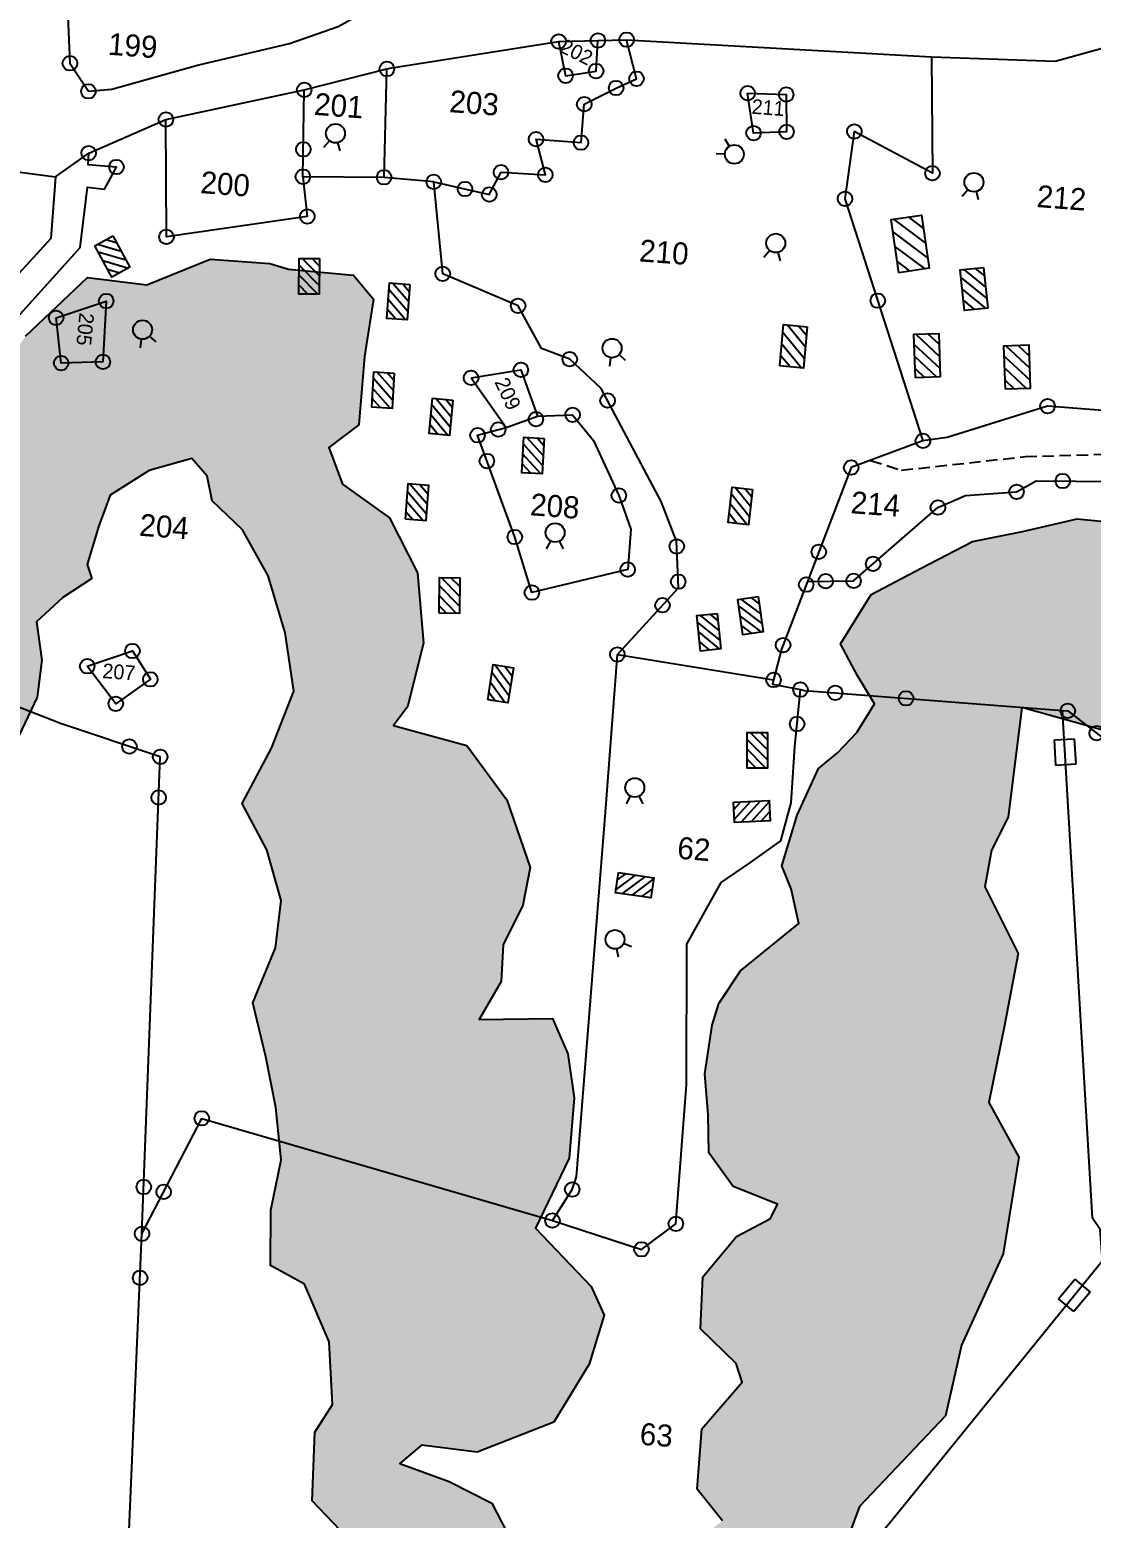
# Model space of a CAD drawing. Header units: metres. Extents: x 316291 to 322492, y 1878982 to 1885522.
# Drawn here: x 318691 to 319157, y 1882038 to 1882691 of the extents above; entities that cross this region are included whole.
import ezdxf

# ---------------------------------------------------------------- set-up
doc = ezdxf.new("R2010")
doc.units = ezdxf.units.M
doc.linetypes.add('DASHED', pattern=[0.75, 0.5, -0.25])
for name, color, linetype in [('LINE_FOOTPATH', 1, 'DASHED'), ('OTHERS', 1, 'Continuous'), ('POLY_HATCH', 12, 'Continuous'), ('POLY_PARCEL', 6, 'Continuous'), ('POLY_ROAD', 30, 'Continuous'), ('SYM_STONE', 1, 'Continuous'), ('SYM_WELL', 1, 'Continuous'), ('TEXT_PARCEL', 7, 'Continuous')]:
    doc.layers.add(name, color=color, linetype=linetype)
doc.styles.add('TEXT_MAP', font='')
doc.styles.get('TEXT_MAP').set_extended_font_data('Kruti Dev 050')

# ---------------------------------------------------------------- blocks, each defined once
blk = doc.blocks.new('MOTWELL')
for points in [[(-1.54, 2.96), (-0.8, 1.55)], [(1.54, 2.96), (0.8, 1.55)]]:
    blk.add_lwpolyline(points)
blk.add_circle((0, 0), 1.74)
blk = doc.blocks.new('STONE')
blk.add_circle((0, 0), 0.851)
blk = doc.blocks.new('STONESQUARE')
at = {"layer": 'SYM_STONE'}
for p, q in [((-1.04, 0.81), (1.04, 0.81)), ((-1.04, -0.81), (-1.04, 0.81)), ((1.04, 0.81), (1.04, -0.81)), ((1.04, -0.81), (-1.04, -0.81))]:
    blk.add_line(p, q, dxfattribs=at)

msp = doc.modelspace()

# ---------------------------------------------------------------- hatches: boundary and pattern name
at = {"layer": 'OTHERS'}
h = msp.add_hatch(dxfattribs=at)
h.set_pattern_fill('ANSI31', color=256, scale=37.217429, angle=98.35889, style=0)
h.set_pattern_definition([(143.35889, (316945.0074, 1875903.486), (-2.7764236, -3.7328592), [])])
h.paths.add_polyline_path([(319082.64, 1882609.79), (319069.25, 1882607.82), (319072.68, 1882584.44), (319086.07, 1882586.41)])
h = msp.add_hatch(dxfattribs=at)
h.set_pattern_fill('ANSI31', color=256, scale=24.633142, angle=-61.33139, style=0)
h.set_pattern_definition([(343.66861, (318513.4353, 1887236.3953), (0.8658318, 2.9549036), [])])
h.paths.add_polyline_path([(318727.21, 1882582.56), (318735.07, 1882586.86), (318727.57, 1882600.58), (318719.71, 1882596.28)])
h = msp.add_hatch(dxfattribs=at)
h.set_pattern_fill('ANSI31', color=256, scale=24.633142, angle=-90.47062, style=0)
h.set_pattern_definition([(314.52938, (320888.7038, 1886744.0272), (2.195093, 2.1593257), [])])
h.paths.add_polyline_path([(318809.32, 1882575.09), (318818.27, 1882575.02), (318818.4, 1882590.66), (318809.45, 1882590.73)])
h = msp.add_hatch(dxfattribs=at)
h.set_pattern_fill('ANSI31', color=256, scale=28.264586, angle=-84.15262, style=0)
h.set_pattern_definition([(320.847385, (320946.5136, 1887584.8938), (2.2307407, 2.7397815), [])])
h.paths.add_polyline_path([(319101.48, 1882567.86), (319111.71, 1882568.91), (319109.88, 1882586.76), (319099.65, 1882585.71)])
h = msp.add_hatch(dxfattribs=at)
h.set_pattern_fill('ANSI31', color=256, scale=24.633142, angle=-94.28928, style=0)
h.set_pattern_definition([(310.71072, (321200.3357, 1886585.6178), (2.334028, 2.0083409), [])])
h.paths.add_polyline_path([(318847.92, 1882564.42), (318856.85, 1882563.75), (318858.02, 1882579.35), (318849.09, 1882580.02)])
h = msp.add_hatch(dxfattribs=at)
h.set_pattern_fill('ANSI31', color=256, scale=28.701737, angle=-95.29557, style=0)
h.set_pattern_definition([(309.70443, (321843.1908, 1887180.038), (2.7602108, 2.2919316), [])])
h.paths.add_polyline_path([(319020.37, 1882543.53), (319030.76, 1882542.57), (319032.44, 1882560.71), (319022.05, 1882561.68)])
h = msp.add_hatch(dxfattribs=at)
h.set_pattern_fill('ANSI31', color=256, scale=30.089158, angle=91.97225, style=0)
h.set_pattern_definition([(136.972255, (316769.65, 1877361.911), (-2.5664262, -2.7494847), [])])
h.paths.add_polyline_path([(319090.24, 1882557.86), (319079.31, 1882557.48), (319079.97, 1882538.39), (319090.9, 1882538.77)])
h = msp.add_hatch(dxfattribs=at)
h.set_pattern_fill('ANSI31', color=256, scale=30.089158, angle=91.97225, style=0)
h.set_pattern_definition([(136.972255, (316809.1545, 1877356.8135), (-2.5664262, -2.7494847), [])])
h.paths.add_polyline_path([(319129.75, 1882552.76), (319118.81, 1882552.39), (319119.47, 1882533.29), (319130.4, 1882533.67)])
h = msp.add_hatch(dxfattribs=at)
h.set_pattern_fill('ANSI31', color=256, scale=24.633142, angle=-93.51413, style=0)
h.set_pattern_definition([(311.48587, (321139.076, 1886578.0364), (2.3066447, 2.039733), [])])
h.paths.add_polyline_path([(318841.28, 1882525.39), (318850.22, 1882524.84), (318851.17, 1882540.45), (318842.23, 1882541)])
h = msp.add_hatch(dxfattribs=at)
h.set_pattern_fill('ANSI31', color=256, scale=24.633142, angle=-95.68817, style=0)
h.set_pattern_definition([(309.31183, (321316.3435, 1886476.4785), (2.3823617, 1.9507621), [])])
h.paths.add_polyline_path([(318866.46, 1882513.91), (318875.37, 1882513.02), (318876.92, 1882528.59), (318868.01, 1882529.47)])
h = msp.add_hatch(dxfattribs=at)
h.set_pattern_fill('ANSI31', color=256, scale=24.633142, angle=-93.04239, style=0)
h.set_pattern_definition([(311.95761, (321171.537, 1886568.068), (2.2897728, 2.0586551), [])])
h.paths.add_polyline_path([(318907.18, 1882496.64), (318916.12, 1882496.16), (318916.96, 1882511.78), (318908.01, 1882512.25)])
h = msp.add_hatch(dxfattribs=at)
h.set_pattern_fill('ANSI31', color=256, scale=24.633142, angle=85.71072, style=0)
h.set_pattern_definition([(130.71072, (316513.739, 1878470.051), (-2.334028, -2.0083409), [])])
h.paths.add_polyline_path([(318866.16, 1882491.25), (318857.22, 1882491.92), (318856.05, 1882476.32), (318864.99, 1882475.65)])
h = msp.add_hatch(dxfattribs=at)
h.set_pattern_fill('ANSI31', color=256, scale=24.633142, angle=-96.41294, style=0)
h.set_pattern_definition([(308.587056, (321497.5315, 1886406.1015), (2.406847, 1.9204707), [])])
h.paths.add_polyline_path([(318997.72, 1882474.84), (319006.62, 1882473.84), (319008.37, 1882489.38), (318999.47, 1882490.38)])
h = msp.add_hatch(dxfattribs=at)
h.set_pattern_fill('ANSI31', color=256, scale=24.633142, angle=89.64137, style=0)
h.set_pattern_definition([(134.641366, (316808.7357, 1878277.6184), (-2.1908684, -2.1636118), [])])
h.paths.add_polyline_path([(318879.97, 1882450.61), (318871.01, 1882450.67), (318870.92, 1882435.03), (318879.87, 1882434.97)])
h = msp.add_hatch(dxfattribs=at)
h.set_pattern_fill('ANSI31', color=256, scale=24.633142, angle=-81.74578, style=0)
h.set_pattern_definition([(323.25422, (320427.1875, 1886861.692), (1.842145, 2.4673107), [])])
h.paths.add_polyline_path([(319004.25, 1882425.58), (319013.11, 1882426.86), (319010.86, 1882442.34), (319002, 1882441.06)])
h = msp.add_hatch(dxfattribs=at)
h.set_pattern_fill('ANSI31', color=256, scale=24.633142, angle=-84.03307, style=0)
h.set_pattern_definition([(320.966935, (320584.526, 1886794.242), (1.939148, 2.3918247), [])])
h.paths.add_polyline_path([(318985.67, 1882418.45), (318994.58, 1882419.38), (318992.95, 1882434.94), (318984.05, 1882434.01)])
h = msp.add_hatch(dxfattribs=at)
h.set_pattern_fill('ANSI31', color=256, scale=24.633142, angle=81.1313, style=0)
h.set_pattern_definition([(126.1313, (316237.5443, 1878590.5924), (-2.4869248, -1.8155785), [])])
h.paths.add_polyline_path([(318903.51, 1882411.13), (318894.66, 1882412.51), (318892.25, 1882397.06), (318901.1, 1882395.68)])
h = msp.add_hatch(dxfattribs=at)
h.set_pattern_fill('ANSI31', color=256, scale=24.633142, angle=-90.07885, style=0)
h.set_pattern_definition([(314.921146, (321056.9057, 1886550.103), (2.1802772, 2.1742842), [])])
h.paths.add_polyline_path([(319006.07, 1882367.05), (319015.03, 1882367.04), (319015.05, 1882382.67), (319006.09, 1882382.69)])
h = msp.add_hatch(dxfattribs=at)
h.set_pattern_fill('ANSI31', color=256, scale=24.633142, angle=2.82722, style=0)
h.set_pattern_definition([(47.82722, (314734.4777, 1884180.06), (-2.2820255, 2.0672397), [])])
h.paths.add_polyline_path([(319016.13, 1882343.94), (319015.69, 1882352.89), (319000.07, 1882352.11), (319000.51, 1882343.17)])
h = msp.add_hatch(dxfattribs=at)
h.set_pattern_fill('ANSI31', color=256, scale=24.633142, angle=-8.16824, style=0)
h.set_pattern_definition([(36.83176, (315110.9436, 1884929.1506), (-1.8458456, 2.4645434), [])])
h.paths.add_polyline_path([(318963.79, 1882310.09), (318965.06, 1882318.96), (318949.58, 1882321.18), (318948.31, 1882312.32)])
at = {"layer": 'POLY_HATCH', "ltscale": 10}
h = msp.add_hatch(dxfattribs=at)
h.set_pattern_fill('ZIGZAG', color=256, scale=5.378167, angle=-4.28928, style=0)
h.set_pattern_definition([(355.7107, (317327.343, 1881245.552), (18.30498, 15.75073), [17.07568, -17.07568]), (85.7107, (317344.371, 1881244.275), (-15.75073, 18.30498), [17.07568, -17.07568])])
h.paths.add_polyline_path([(319666.23, 1882839.15), (319613.33, 1882834.22), (319591.41, 1882822.56), (319573.95, 1882794.5), (319580.55, 1882765.77), (319603.21, 1882742.28), (319621.48, 1882738.7), (319644.97, 1882746.2), (319665.43, 1882758.79), (319673.93, 1882775.95), (319657.98, 1882794.65), (319652.58, 1882810.71), (319668.29, 1882821.5)])
h.paths.add_polyline_path([(319439.14, 1882928.62), (319405.23, 1882973.12), (319408.65, 1883014.82), (319422.19, 1883035.66), (319486.08, 1883026.14), (319534.05, 1883017.23), (319589.04, 1883011.33), (319604.57, 1883007.22), (319602.34, 1882991.43), (319606.79, 1882973.96), (319611.54, 1882956.46), (319618.3, 1882942.07), (319614.64, 1882922.85), (319618.19, 1882905.15), (319622.58, 1882886.8), (319634.9, 1882871.69), (319645, 1882858.53), (319641.9, 1882850.78), (319615.15, 1882846.88), (319579.06, 1882840.73), (319565.14, 1882854.18), (319546.34, 1882873.61), (319533.57, 1882886.68), (319536.18, 1882911.6), (319550.12, 1882933.89), (319577.16, 1882945.45), (319575.2, 1882956.83), (319554.25, 1882955.44), (319510.75, 1882945.12), (319463.05, 1882933.92)])
h.paths.add_polyline_path([(318903, 1881851.64), (318906.7, 1881856.87), (318915.67, 1881858.77), (318916.95, 1881869.71), (318911.66, 1881883.7), (318913.06, 1881901.24), (318924.04, 1881923.76), (318925.86, 1881934.47), (318943.03, 1881939.06), (318953.79, 1881941.56), (318947.42, 1881953.43), (318939.52, 1881969.47), (318937.18, 1881988.57), (318938.02, 1881998.62), (318943.15, 1882009.26), (318957, 1882018.7), (318985.48, 1882029.24), (318995.33, 1882036.77), (318984.14, 1882050.66), (318986.22, 1882077.16), (319003.84, 1882097.52), (319001.25, 1882105.8), (318985.55, 1882120.95), (318986.62, 1882143.84), (319001.47, 1882161.48), (319016.31, 1882169.37), (319019.46, 1882175.75), (318999.9, 1882183.46), (318989.32, 1882198.22), (318989.02, 1882214.97), (318987.51, 1882232.91), (318990.67, 1882254.18), (318993.68, 1882263.69), (319003.13, 1882278.06), (319015.76, 1882288.32), (319028.79, 1882298.92), (319025.42, 1882314.06), (319021.3, 1882324.11), (319028.03, 1882346.4), (319037.38, 1882366.83), (319045.71, 1882373.74), (319054.2, 1882382.66), (319062.05, 1882395.31), (319054.43, 1882407.82), (319047.1, 1882421.61), (319060.58, 1882443.2), (319082.51, 1882454.79), (319105, 1882466.52), (319126.95, 1882470.94), (319151, 1882476.49), (319170.25, 1882474.49), (319189.42, 1882468.83), (319206.26, 1882456.72), (319223.34, 1882445.33), (319239.2, 1882432.38), (319240.78, 1882420.31), (319239.34, 1882409.76), (319249.29, 1882406.26), (319258.05, 1882399.17), (319259.49, 1882385.28), (319259.79, 1882370.92), (319259.81, 1882365.04), (319265.12, 1882370.89), (319297.57, 1882375.62), (319305.37, 1882377.79), (319318.11, 1882369.85), (319338.35, 1882366.31), (319351.93, 1882362.17), (319364.23, 1882355.73), (319370.53, 1882347.73), (319374.94, 1882339.12), (319381.33, 1882329.82), (319387.97, 1882319.03), (319394.73, 1882307.5), (319401.77, 1882294.66), (319407.42, 1882280.45), (319414.03, 1882271.68), (319412.21, 1882260.98), (319411.02, 1882248.75), (319404.67, 1882238.93), (319400.38, 1882229.52), (319416.94, 1882223.49), (319435.87, 1882222.08), (319454.89, 1882221.75), (319465.58, 1882218.38), (319474.07, 1882210.2), (319480.54, 1882199.61), (319479.71, 1882194.71), (319488.73, 1882200.83), (319502.07, 1882200.94), (319516.09, 1882200.25), (319531.99, 1882200.16), (319546.89, 1882198.86), (319560.57, 1882191.22), (319574.41, 1882183.2), (319581.25, 1882175.15), (319586.26, 1882159.7), (319609.37, 1882140.06), (319609.27, 1882123.33), (319611.72, 1882102.08), (319630.47, 1882052.61), (319641.65, 1882023.14), (319625.41, 1881990.08), (319602.13, 1881958.68), (319581.7, 1881915), (319552.87, 1881930.35), (319488.86, 1881953.99), (319436.75, 1881975.6), (319396.4, 1882033.25), (319340.86, 1882084.51), (319333.36, 1882122.74), (319311.54, 1882156.02), (319288.6, 1882169.42), (319280.33, 1882207.34), (319248.96, 1882254.14), (319214.28, 1882301.95), (319183.28, 1882353.62), (319165.3, 1882382.85), (319126.72, 1882393.73), (319120.65, 1882345.51), (319113.34, 1882330.99), (319110.45, 1882315.01), (319125.02, 1882285.66), (319119.07, 1882254.09), (319112.21, 1882220.32), (319125.3, 1882196.36), (319118.54, 1882153.92), (319100.26, 1882113.85), (319093.21, 1882082.74), (319055.36, 1882043.01), (319043.3, 1882010.38), (319005.73, 1881974.4), (318998.12, 1881950.24), (319001.66, 1881930.25), (318974.45, 1881901.78), (318951.69, 1881872.22), (318952.37, 1881853.71), (318943.44, 1881842.7), (318929.43, 1881849.4), (318913.79, 1881847.3), (318906.89, 1881845.44)])
h.paths.add_polyline_path([(318432.45, 1882009.59), (318394.4, 1882043.13), (318379.84, 1882080.69), (318369.1, 1882119.13), (318370.99, 1882140.41), (318386.51, 1882165.88), (318422.24, 1882174.78), (318448.32, 1882171.08), (318431.53, 1882205.92), (318379.4, 1882202.31), (318379.11, 1882248.65), (318387.86, 1882268.83), (318427.52, 1882283.81), (318450.46, 1882300.03), (318469.68, 1882297.43), (318482.53, 1882310.36), (318480.93, 1882323.8), (318487.25, 1882342.43), (318515.97, 1882350.7), (318541.45, 1882362.1), (318558.82, 1882360.1), (318572.52, 1882382.35), (318593.62, 1882389.45), (318608.79, 1882394.69), (318621.45, 1882389.68), (318626.21, 1882418.27), (318628.41, 1882436.06), (318616.31, 1882471.7), (318632.02, 1882491.95), (318648.76, 1882510.37), (318666.96, 1882525.22), (318689.3, 1882556.55), (318716.44, 1882582.3), (318742.57, 1882579.18), (318770.36, 1882590.41), (318796.57, 1882588.45), (318804.8, 1882586.09), (318833.28, 1882583.38), (318842.05, 1882572.88), (318838.13, 1882547.7), (318835.6, 1882517.78), (318822.39, 1882507.77), (318828.43, 1882491.69), (318849.04, 1882476.83), (318861.43, 1882452.74), (318864.04, 1882421.86), (318857.03, 1882394.02), (318850.9, 1882385.79), (318882.98, 1882377.02), (318900.6, 1882353.11), (318910.83, 1882323.4), (318907.56, 1882306.85), (318899.02, 1882289.55), (318898.1, 1882273.41), (318888.45, 1882256.76), (318920.64, 1882257.24), (318927.3, 1882241.69), (318930.2, 1882222.37), (318927.92, 1882195.9), (318913.16, 1882165.17), (318937.6, 1882139.6), (318943.32, 1882127.01), (318936.79, 1882105.5), (318921.26, 1882080.03), (318887.54, 1882066.93), (318863.14, 1882069.92), (318853.56, 1882061.95), (318875.27, 1882053.96), (318893.96, 1882044.45), (318902.84, 1882027.57), (318906.18, 1882006.48), (318895.84, 1882003.78), (318882.53, 1882000.15), (318877.92, 1881988.91), (318853.23, 1881980.34), (318847.51, 1881969.77), (318852.12, 1881957.85), (318879.85, 1881952.87), (318894.71, 1881938.44), (318890.6, 1881918.49), (318874.93, 1881898.82), (318855.34, 1881888.71), (318852.96, 1881880.2), (318879.37, 1881873.01), (318899.23, 1881855.89), (318901.24, 1881839.48), (318896.92, 1881829.7), (318889.91, 1881811.54), (318876.84, 1881796.44), (318872.43, 1881793.07), (318865.66, 1881797.83), (318878.55, 1881825.34), (318882.77, 1881835.93), (318873.76, 1881850.29), (318841.39, 1881868.99), (318846.27, 1881900.8), (318844.72, 1881930.69), (318836.61, 1881954.6), (318842.98, 1881984.08), (318849.66, 1882002.81), (318836.65, 1882023.01), (318815.11, 1882045.52), (318816.35, 1882075.57), (318824.02, 1882087.76), (318822.66, 1882115.22), (318811.7, 1882140.64), (318796.86, 1882148.78), (318796.92, 1882173), (318801.45, 1882195.22), (318799.19, 1882218.13), (318794.84, 1882240.28), (318789.12, 1882264.01), (318798.99, 1882288.23), (318801.56, 1882308.93), (318795.18, 1882331.23), (318784.39, 1882351.46), (318797.23, 1882375.83), (318807.15, 1882400.78), (318803.25, 1882426.41), (318795.77, 1882451.38), (318784.62, 1882471.63), (318771.22, 1882484.29), (318768.99, 1882495.18), (318762.25, 1882502.9), (318743.63, 1882497.64), (318726.45, 1882486.91), (318721.46, 1882473.41), (318716.39, 1882456.41), (318718.43, 1882450.34), (318705.67, 1882441.87), (318694.05, 1882431.27), (318696.4, 1882414.45), (318694.35, 1882398.15), (318686.32, 1882381.19), (318676.44, 1882364.18), (318664.89, 1882344.7), (318652.25, 1882325.49), (318646.09, 1882308.05), (318637.84, 1882271.47), (318623.51, 1882254.42), (318606.05, 1882235.02), (318603.4, 1882203.42), (318592.53, 1882187.96), (318564.85, 1882178.02), (318559.88, 1882157.31), (318572.67, 1882134.16), (318578.37, 1882112.65), (318564.09, 1882091.35), (318554.21, 1882066.94), (318551.83, 1882036.42), (318551.91, 1882006.65), (318552.92, 1881986.78), (318546.31, 1881981.36), (318520.56, 1881996.98), (318491.96, 1882009.29), (318462.66, 1882019.63)])

# ---------------------------------------------------------------- linework, layer by layer
at = {"layer": 'LINE_FOOTPATH', "ltscale": 10}
msp.add_lwpolyline([(319060.3, 1882502.12), (319073.82, 1882497.78), (319128.25, 1882503.77), (319162.7, 1882504.78), (319218.84, 1882510.91)], dxfattribs=at)
at = {"layer": 'OTHERS'}
for points in [[(319072.68, 1882584.44), (319069.25, 1882607.82), (319082.64, 1882609.79), (319086.07, 1882586.41)], [(318727.57, 1882600.58), (318735.07, 1882586.86), (318727.21, 1882582.56), (318719.71, 1882596.28)], [(318818.4, 1882590.66), (318818.27, 1882575.02), (318809.32, 1882575.09), (318809.45, 1882590.73)], [(319109.88, 1882586.76), (319111.71, 1882568.91), (319101.48, 1882567.86), (319099.65, 1882585.71)], [(318858.02, 1882579.35), (318856.85, 1882563.75), (318847.92, 1882564.42), (318849.09, 1882580.02)], [(319032.44, 1882560.71), (319030.76, 1882542.57), (319020.37, 1882543.53), (319022.05, 1882561.68)], [(319079.97, 1882538.39), (319079.31, 1882557.48), (319090.24, 1882557.86), (319090.9, 1882538.77)], [(319119.47, 1882533.29), (319118.81, 1882552.39), (319129.75, 1882552.76), (319130.4, 1882533.67)], [(318851.17, 1882540.45), (318850.22, 1882524.84), (318841.28, 1882525.39), (318842.23, 1882541)], [(318876.92, 1882528.59), (318875.37, 1882513.02), (318866.46, 1882513.91), (318868.01, 1882529.47)], [(318916.96, 1882511.78), (318916.12, 1882496.16), (318907.18, 1882496.64), (318908.01, 1882512.25)], [(318856.05, 1882476.32), (318857.22, 1882491.92), (318866.16, 1882491.25), (318864.99, 1882475.65)], [(319008.37, 1882489.38), (319006.62, 1882473.84), (318997.72, 1882474.84), (318999.47, 1882490.38)], [(318870.92, 1882435.03), (318871.01, 1882450.67), (318879.97, 1882450.61), (318879.87, 1882434.97)], [(319010.86, 1882442.34), (319013.11, 1882426.86), (319004.25, 1882425.58), (319002, 1882441.06)], [(318992.95, 1882434.94), (318994.58, 1882419.38), (318985.67, 1882418.45), (318984.05, 1882434.01)], [(318892.25, 1882397.06), (318894.66, 1882412.51), (318903.51, 1882411.13), (318901.1, 1882395.68)], [(319015.05, 1882382.67), (319015.03, 1882367.04), (319006.07, 1882367.05), (319006.09, 1882382.69)], [(319000.07, 1882352.11), (319015.69, 1882352.89), (319016.13, 1882343.94), (319000.51, 1882343.17)], [(318949.58, 1882321.18), (318965.06, 1882318.96), (318963.79, 1882310.09), (318948.31, 1882312.32)]]:
    msp.add_lwpolyline(points, close=True, dxfattribs=at)
at = {"layer": 'POLY_HATCH', "ltscale": 10}
for points in [[(318689.3, 1882556.55), (318716.44, 1882582.3), (318742.57, 1882579.18), (318770.36, 1882590.41), (318796.57, 1882588.45), (318804.8, 1882586.09), (318833.28, 1882583.38), (318842.05, 1882572.88), (318838.13, 1882547.7), (318835.6, 1882517.78), (318822.39, 1882507.77), (318828.43, 1882491.69), (318849.04, 1882476.83), (318861.43, 1882452.74), (318864.04, 1882421.86), (318857.03, 1882394.02), (318850.9, 1882385.79), (318882.98, 1882377.02), (318900.6, 1882353.11), (318910.83, 1882323.4), (318907.56, 1882306.85), (318899.02, 1882289.55), (318898.1, 1882273.41), (318888.45, 1882256.76), (318920.64, 1882257.24), (318927.3, 1882241.69), (318930.2, 1882222.37), (318927.92, 1882195.9), (318913.16, 1882165.17), (318937.6, 1882139.6), (318943.32, 1882127.01), (318936.79, 1882105.5), (318921.26, 1882080.03), (318887.54, 1882066.93), (318863.14, 1882069.92), (318853.56, 1882061.95), (318875.27, 1882053.96), (318893.96, 1882044.45), (318902.84, 1882027.57)], [(318836.65, 1882023.01), (318815.11, 1882045.52), (318816.35, 1882075.57), (318824.02, 1882087.76), (318822.66, 1882115.22), (318811.7, 1882140.64), (318796.86, 1882148.78), (318796.92, 1882173), (318801.45, 1882195.22), (318799.19, 1882218.13), (318794.84, 1882240.28), (318789.12, 1882264.01), (318798.99, 1882288.23), (318801.56, 1882308.93), (318795.18, 1882331.23), (318784.39, 1882351.46), (318797.23, 1882375.83), (318807.15, 1882400.78), (318803.25, 1882426.41), (318795.77, 1882451.38), (318784.62, 1882471.63), (318771.22, 1882484.29), (318768.99, 1882495.18), (318762.25, 1882502.9), (318743.63, 1882497.64), (318726.45, 1882486.91), (318721.46, 1882473.41), (318716.39, 1882456.41), (318718.43, 1882450.34), (318705.67, 1882441.87), (318694.05, 1882431.27), (318696.4, 1882414.45), (318694.35, 1882398.15), (318686.32, 1882381.19)], [(318995.33, 1882036.77), (318984.14, 1882050.66), (318986.22, 1882077.16), (319003.84, 1882097.52), (319001.25, 1882105.8), (318985.55, 1882120.95), (318986.62, 1882143.84), (319001.47, 1882161.48), (319016.31, 1882169.37), (319019.46, 1882175.75), (318999.9, 1882183.46), (318989.32, 1882198.22), (318989.02, 1882214.97), (318987.51, 1882232.91), (318990.67, 1882254.18), (318993.68, 1882263.69), (319003.13, 1882278.06), (319015.76, 1882288.32), (319028.79, 1882298.92), (319025.42, 1882314.06), (319021.3, 1882324.11), (319028.03, 1882346.4), (319037.38, 1882366.83), (319045.71, 1882373.74), (319054.2, 1882382.66), (319062.05, 1882395.31), (319054.43, 1882407.82), (319047.1, 1882421.61), (319060.58, 1882443.2), (319082.51, 1882454.79), (319105, 1882466.52), (319126.95, 1882470.94), (319151, 1882476.49), (319170.25, 1882474.49)], [(319396.4, 1882033.25), (319340.86, 1882084.51), (319333.36, 1882122.74), (319311.54, 1882156.02), (319288.6, 1882169.42), (319280.33, 1882207.34), (319248.96, 1882254.14), (319214.28, 1882301.95), (319183.28, 1882353.62), (319165.3, 1882382.85), (319126.72, 1882393.73), (319120.65, 1882345.51), (319113.34, 1882330.99), (319110.45, 1882315.01), (319125.02, 1882285.66), (319119.07, 1882254.09), (319112.21, 1882220.32), (319125.3, 1882196.36), (319118.54, 1882153.92), (319100.26, 1882113.85), (319093.21, 1882082.74), (319055.36, 1882043.01), (319043.3, 1882010.38)]]:
    msp.add_lwpolyline(points, dxfattribs=at)
at = {"layer": 'POLY_PARCEL'}
for points in [[(318868.5, 1882624.33), (318892.89, 1882618.77), (318898.04, 1882628.57), (318917.5, 1882627.45), (318913.4, 1882643.04), (318933.16, 1882641.55), (318934.6, 1882658.42), (318948.55, 1882665.52), (318957.52, 1882669.6), (318953.18, 1882686.74)], [(318923.33, 1882685.96), (318926.36, 1882670.92), (318939.77, 1882672.97), (318940.55, 1882686.41)], [(318846.73, 1882626.31), (318847.93, 1882673.89)], [(319087.02, 1882679.17), (319087.44, 1882628.14), (319053.14, 1882646.45), (319049.05, 1882616.9), (319083.27, 1882510.64)], [(318811.08, 1882626.6), (318811.63, 1882664.7)], [(318811.08, 1882626.6), (318813, 1882609.14), (318751.16, 1882600.2), (318750.93, 1882651.7)], [(318846.73, 1882626.31), (318811.08, 1882626.6)], [(318868.5, 1882624.33), (318846.73, 1882626.31)], [(318949.11, 1882416.96), (318975.93, 1882446.18), (318975.09, 1882466.61), (318968.41, 1882484.09), (318942.06, 1882533.6), (318928.24, 1882546.52), (318915.85, 1882551.18), (318905.54, 1882569.95), (318872.44, 1882583.98), (318868.5, 1882624.33)], [(318884.88, 1882538.3), (318906.76, 1882541.83), (318914.01, 1882521.49)], [(318884.88, 1882538.3), (318900.24, 1882516.57)], [(319220.15, 1882519.39), (319217.99, 1882519.6), (319137.97, 1882525.94), (319093.93, 1882512.18), (319083.27, 1882510.64)], [(318914.01, 1882521.49), (318929.48, 1882522.13), (318938.65, 1882510.87), (318949.78, 1882486.65), (318955.08, 1882471.85), (318953.65, 1882454.19), (318911.58, 1882444.07), (318904.07, 1882468.48), (318887.72, 1882513.12), (318900.24, 1882516.57)], [(318900.24, 1882516.57), (318914.01, 1882521.49)], [(319032.57, 1882448.97), (319052.79, 1882449.24), (319089.86, 1882481.43), (319101.97, 1882486.63), (319124.36, 1882488.35), (319133.04, 1882493.13), (319167.85, 1882492.9), (319215.15, 1882486.97), (319220.15, 1882519.39)], [(319083.27, 1882510.64), (319051.76, 1882498.96), (319032.57, 1882448.97)], [(319032.57, 1882448.97), (319021.19, 1882419.31), (319017.67, 1882405.75)], [(318920.63, 1882168.51), (318929.29, 1882182.14), (318931.24, 1882187.76), (318943.92, 1882347.74), (318949.11, 1882416.96)], [(318949.11, 1882416.96), (319017.67, 1882405.75)], [(318740.42, 1882162.72), (318748.42, 1882372.01), (318704.68, 1882386.6), (318660.08, 1882404.11), (318642.46, 1882400.6)], [(318920.63, 1882168.51), (318959.71, 1882155.86), (318974.8, 1882167.07), (318979.54, 1882228.1), (318979.57, 1882289.81), (318994.74, 1882316.83), (319007.6, 1882325.68), (319020.82, 1882335.13), (319025.4, 1882351.87), (319027.08, 1882376.43), (319029.47, 1882401.51)], [(319017.67, 1882405.75), (319017.19, 1882403.9), (319029.47, 1882401.51)], [(319029.47, 1882401.51), (319031.21, 1882401.17), (319144.59, 1882392.34)], [(319162.07, 1882150.85), (319161.12, 1882164.54), (319157.76, 1882169.62), (319144.59, 1882392.34)], [(319144.59, 1882392.34), (319146.84, 1882392.16), (319315.63, 1882261.78), (319357.93, 1882102.82), (319394.28, 1882112.33), (319492.2, 1882139.18), (319501.2, 1882024.79), (319512.33, 1881939.01)], [(318740.42, 1882162.72), (318766.66, 1882213.35), (318920.63, 1882168.51)], [(318861.39, 1881786.39), (318729.57, 1881909.73), (318740.42, 1882162.72)], [(319162.07, 1882150.85), (319069.09, 1882036.19), (318930.13, 1881867.9), (318877.22, 1881801.17), (318861.39, 1881786.39)]]:
    msp.add_lwpolyline(points, dxfattribs=at)
for points in [[(319006.32, 1882663.23), (319023.26, 1882662.64), (319023.4, 1882646.33), (319008.91, 1882645.72)], [(318702.71, 1882564.67), (318724.73, 1882572.05), (318723.27, 1882545.32), (318704.94, 1882544.81)], [(318716.4, 1882411.74), (318736.22, 1882418.46), (318744.1, 1882406.02), (318728.93, 1882395.3)]]:
    msp.add_lwpolyline(points, close=True, dxfattribs=at)
at = {"layer": 'POLY_ROAD'}
for points in [[(318730.81, 1882833.4), (318718.85, 1882812.16), (318719.08, 1882806.03), (318699.67, 1882767.99), (318702.74, 1882762.48), (318707.68, 1882700.37), (318708.8, 1882676.37), (318716.93, 1882664.08), (318727.15, 1882664.98), (318764.82, 1882675.5), (318805.19, 1882684.99), (318826.5, 1882692.57), (318846.69, 1882703.85)], [(319087.02, 1882679.17), (319141.38, 1882677.28), (319166.2, 1882684.2), (319168.71, 1882697.46), (319202.59, 1882697.11)], [(318940.55, 1882686.41), (318953.18, 1882686.74)], [(318953.18, 1882686.74), (319087.02, 1882679.17)], [(318847.93, 1882673.89), (318850.12, 1882674.44), (318923.33, 1882685.96)], [(318923.33, 1882685.96), (318940.55, 1882686.41)], [(318811.63, 1882664.7), (318847.93, 1882673.89)], [(318750.93, 1882651.7), (318811.63, 1882664.7)], [(318717.02, 1882636.96), (318750.93, 1882651.7)], [(318527.28, 1882409.5), (318541.26, 1882420.12), (318577.48, 1882445.06), (318626.56, 1882499.29), (318713.31, 1882595.59), (318716.44, 1882621.96), (318724.01, 1882621.08), (318729.19, 1882630.85), (318716.86, 1882631.78), (318717.02, 1882636.96)], [(318702.51, 1882626.52), (318717.02, 1882636.96)], [(318686.98, 1882628.66), (318702.51, 1882626.52)], [(318702.51, 1882626.52), (318700.41, 1882599.48), (318591.1, 1882480.15), (318561.36, 1882448.38), (318541.84, 1882436.67), (318533.81, 1882434.84), (318525.87, 1882423.39), (318518.37, 1882417.77), (318513.88, 1882413.69)]]:
    msp.add_lwpolyline(points, dxfattribs=at)

# ---------------------------------------------------------------- block references
at = {"layer": 'SYM_STONE'}
for name, p, xscale, yscale, zscale, rotation in [('STONE', (318923.33, 1882685.96), 3.764716826507651, 3.764716826507651, 3.764716826507651, 355.7107211870309), ('STONE', (318940.55, 1882686.41), 3.764716826507651, 3.764716826507651, 3.764716826507651, 355.7107211870309), ('STONE', (318953.18, 1882686.74), 3.764716826507651, 3.764716826507651, 3.764716826507651, 355.7107211870309), ('STONE', (318708.8, 1882676.37), 3.764716826507651, 3.764716826507651, 3.764716826507651, 355.7107211870309), ('STONE', (318847.93, 1882673.89), 3.764716826507651, 3.764716826507651, 3.764716826507651, 355.7107211870309), ('STONE', (318926.36, 1882670.92), 3.764716826507651, 3.764716826507651, 3.764716826507651, 355.7107211870309), ('STONE', (318939.77, 1882672.97), 3.764716826507651, 3.764716826507651, 3.764716826507651, 355.7107211870309), ('STONE', (318716.93, 1882664.08), 3.764716826507651, 3.764716826507651, 3.764716826507651, 355.7107211870309), ('STONE', (318811.63, 1882664.7), 3.764716826507651, 3.764716826507651, 3.764716826507651, 355.7107211870309), ('STONE', (318948.55, 1882665.52), 3.764716826507651, 3.764716826507651, 3.764716826507651, 355.7107211870309), ('STONE', (318957.52, 1882669.6), 3.764716826507651, 3.764716826507651, 3.764716826507651, 355.7107211870309), ('STONE', (318934.6, 1882658.42), 3.764716826507651, 3.764716826507651, 3.764716826507651, 355.7107211870309), ('STONE', (319006.32, 1882663.23), 3.764716826507651, 3.764716826507651, 3.764716826507651, 355.7107211870309), ('STONE', (319023.26, 1882662.64), 3.764716826507651, 3.764716826507651, 3.764716826507651, 355.7107211870309), ('STONE', (318750.93, 1882651.7), 3.764716826507651, 3.764716826507651, 3.764716826507651, 355.7107211870309), ('STONE', (319008.91, 1882645.72), 3.764716826507651, 3.764716826507651, 3.764716826507651, 355.7107211870309), ('STONE', (319023.4, 1882646.33), 3.764716826507651, 3.764716826507651, 3.764716826507651, 355.7107211870309), ('STONE', (319053.14, 1882646.45), 3.764716826507651, 3.764716826507651, 3.764716826507651, 355.7107211870309), ('STONE', (318811.25, 1882638.62), 3.764716826507651, 3.764716826507651, 3.764716826507651, 355.7107211870309), ('STONE', (318913.4, 1882643.04), 3.764716826507651, 3.764716826507651, 3.764716826507651, 355.7107211870309), ('STONE', (318933.16, 1882641.55), 3.764716826507651, 3.764716826507651, 3.764716826507651, 355.7107211870309), ('STONE', (318717.02, 1882636.96), 3.764716826507651, 3.764716826507651, 3.764716826507651, 355.7107211870309), ('STONE', (318729.19, 1882630.85), 3.764716826507651, 3.764716826507651, 3.764716826507651, 355.7107211870309), ('STONE', (318811.08, 1882626.6), 3.764716826507651, 3.764716826507651, 3.764716826507651, 355.7107211870309), ('STONE', (318846.73, 1882626.31), 3.764716826507651, 3.764716826507651, 3.764716826507651, 355.7107211870309), ('STONE', (318898.04, 1882628.57), 3.764716826507651, 3.764716826507651, 3.764716826507651, 355.7107211870309), ('STONE', (318917.5, 1882627.45), 3.764716826507651, 3.764716826507651, 3.764716826507651, 355.7107211870309), ('STONE', (319087.44, 1882628.14), 3.764716826507651, 3.764716826507651, 3.764716826507651, 355.7107211870309), ('STONE', (318868.5, 1882624.33), 3.764716826507651, 3.764716826507651, 3.764716826507651, 355.7107211870309), ('STONE', (318882.24, 1882621.2), 3.764716826507651, 3.764716826507651, 3.764716826507651, 355.7107211870309), ('STONE', (318892.89, 1882618.77), 3.764716826507651, 3.764716826507651, 3.764716826507651, 355.7107211870309), ('STONE', (319049.05, 1882616.9), 3.764716826507651, 3.764716826507651, 3.764716826507651, 355.7107211870309), ('STONE', (318813, 1882609.14), 3.764716826507651, 3.764716826507651, 3.764716826507651, 355.7107211870309), ('STONE', (318751.16, 1882600.2), 3.764716826507651, 3.764716826507651, 3.764716826507651, 355.7107211870309), ('STONE', (318872.44, 1882583.98), 3.764716826507651, 3.764716826507651, 3.764716826507651, 355.7107211870309), ('STONE', (319063.45, 1882572.2), 3.764716826507651, 3.764716826507651, 3.764716826507651, 355.7107211870309), ('STONE', (318724.73, 1882572.05), 3.764716826507651, 3.764716826507651, 3.764716826507651, 355.7107211870309), ('STONE', (318905.54, 1882569.95), 3.764716826507651, 3.764716826507651, 3.764716826507651, 355.7107211870309), ('STONE', (318702.71, 1882564.67), 3.764716826507651, 3.764716826507651, 3.764716826507651, 355.7107211870309), ('STONE', (318928.24, 1882546.52), 3.764716826507651, 3.764716826507651, 3.764716826507651, 355.7107211870309), ('STONE', (318704.94, 1882544.81), 3.764716826507651, 3.764716826507651, 3.764716826507651, 355.7107211870309), ('STONE', (318723.27, 1882545.32), 3.764716826507651, 3.764716826507651, 3.764716826507651, 355.7107211870309), ('STONE', (318906.76, 1882541.83), 3.764716826507651, 3.764716826507651, 3.764716826507651, 355.7107211870309), ('STONE', (318884.88, 1882538.3), 3.764716826507651, 3.764716826507651, 3.764716826507651, 355.7107211870309), ('STONE', (318944.84, 1882528.37), 3.764716826507651, 3.764716826507651, 3.764716826507651, 355.7107211870309), ('STONE', (318913.35, 1882520.19), 3.764716826507651, 3.764716826507651, 3.764716826507651, 355.7107211870309), ('STONE', (318929.48, 1882522.13), 3.764716826507651, 3.764716826507651, 3.764716826507651, 355.7107211870309), ('STONE', (319137.97, 1882525.94), 3.764716826507651, 3.764716826507651, 3.764716826507651, 355.7107211870309), ('STONE', (318896.8, 1882515.62), 3.764716826507651, 3.764716826507651, 3.764716826507651, 355.7107211870309), ('STONE', (318887.72, 1882513.12), 3.764716826507651, 3.764716826507651, 3.764716826507651, 355.7107211870309), ('STONE', (319083.27, 1882510.64), 3.764716826507651, 3.764716826507651, 3.764716826507651, 355.7107211870309), ('STONE', (318891.86, 1882501.82), 3.764716826507651, 3.764716826507651, 3.764716826507651, 355.7107211870309), ('STONE', (319051.76, 1882498.96), 3.764716826507651, 3.764716826507651, 3.764716826507651, 355.7107211870309), ('STONE', (319124.36, 1882488.35), 3.764716826507651, 3.764716826507651, 3.764716826507651, 355.7107211870309), ('STONE', (319144.67, 1882493.05), 3.764716826507651, 3.764716826507651, 3.764716826507651, 355.7107211870309), ('STONE', (318949.78, 1882486.65), 3.764716826507651, 3.764716826507651, 3.764716826507651, 355.7107211870309), ('STONE', (319089.86, 1882481.43), 3.764716826507651, 3.764716826507651, 3.764716826507651, 355.7107211870309), ('STONE', (318904.07, 1882468.48), 3.764716826507651, 3.764716826507651, 3.764716826507651, 355.7107211870309), ('STONE', (318975.18, 1882464.34), 3.764716826507651, 3.764716826507651, 3.764716826507651, 355.7107211870309), ('STONE', (319037.55, 1882461.94), 3.764716826507651, 3.764716826507651, 3.764716826507651, 355.7107211870309), ('STONE', (319061.38, 1882456.7), 3.764716826507651, 3.764716826507651, 3.764716826507651, 355.7107211870309), ('STONE', (318953.65, 1882454.19), 3.764716826507651, 3.764716826507651, 3.764716826507651, 355.7107211870309), ('STONE', (318975.82, 1882448.88), 3.764716826507651, 3.764716826507651, 3.764716826507651, 355.7107211870309), ('STONE', (319040.57, 1882449.08), 3.764716826507651, 3.764716826507651, 3.764716826507651, 355.7107211870309), ('STONE', (319052.79, 1882449.24), 3.764716826507651, 3.764716826507651, 3.764716826507651, 355.7107211870309), ('STONE', (318911.58, 1882444.07), 3.764716826507651, 3.764716826507651, 3.764716826507651, 355.7107211870309), ('STONE', (319032.05, 1882447.59), 3.764716826507651, 3.764716826507651, 3.764716826507651, 355.7107211870309), ('STONE', (318968.93, 1882438.55), 3.764716826507651, 3.764716826507651, 3.764716826507651, 355.7107211870309), ('STONE', (318736.22, 1882418.46), 3.764716826507651, 3.764716826507651, 3.764716826507651, 355.7107211870309), ('STONE', (318949.11, 1882416.96), 3.764716826507651, 3.764716826507651, 3.764716826507651, 355.7107211870309), ('STONE', (319021.85, 1882421.03), 3.764716826507651, 3.764716826507651, 3.764716826507651, 355.7107211870309), ('STONE', (318716.4, 1882411.74), 3.764716826507651, 3.764716826507651, 3.764716826507651, 355.7107211870309), ('STONE', (318744.1, 1882406.02), 3.764716826507651, 3.764716826507651, 3.764716826507651, 355.7107211870309), ('STONE', (319017.67, 1882405.75), 3.764716826507651, 3.764716826507651, 3.764716826507651, 355.7107211870309), ('STONE', (319029.47, 1882401.51), 3.764716826507651, 3.764716826507651, 3.764716826507651, 355.7107211870309), ('STONE', (319044.78, 1882400.11), 3.764716826507651, 3.764716826507651, 3.764716826507651, 355.7107211870309), ('STONE', (319075.85, 1882397.69), 3.764716826507651, 3.764716826507651, 3.764716826507651, 355.7107211870309), ('STONE', (318728.93, 1882395.3), 3.764716826507651, 3.764716826507651, 3.764716826507651, 355.7107211870309), ('STONE', (319146.84, 1882392.16), 3.764716826507651, 3.764716826507651, 3.764716826507651, 355.7107211870309), ('STONE', (319028.03, 1882386.42), 3.764716826507651, 3.764716826507651, 3.764716826507651, 355.7107211870309), ('STONE', (318734.91, 1882376.52), 3.764716826507651, 3.764716826507651, 3.764716826507651, 355.7107211870309), ('STONESQUARE', (319145.67, 1882374.07), 5.37816689501093, 5.37816689501093, 5.37816689501093, 93.38611085183415), ('STONE', (319159.55, 1882382.35), 3.764716826507651, 3.764716826507651, 3.764716826507651, 355.7107211870309), ('STONE', (318748.42, 1882372.01), 3.764716826507651, 3.764716826507651, 3.764716826507651, 355.7107211870309), ('STONE', (318747.74, 1882354.14), 3.764716826507651, 3.764716826507651, 3.764716826507651, 355.7107211870309), ('STONE', (318766.66, 1882213.35), 3.764716826507651, 3.764716826507651, 3.764716826507651, 355.7107211870309), ('STONE', (318741.2, 1882183.23), 3.764716826507651, 3.764716826507651, 3.764716826507651, 355.7107211870309), ('STONE', (318749.94, 1882181.1), 3.764716826507651, 3.764716826507651, 3.764716826507651, 355.7107211870309), ('STONE', (318929.29, 1882182.14), 3.764716826507651, 3.764716826507651, 3.764716826507651, 355.7107211870309), ('STONE', (318920.63, 1882168.51), 3.764716826507651, 3.764716826507651, 3.764716826507651, 355.7107211870309), ('STONE', (318740.42, 1882162.72), 3.764716826507651, 3.764716826507651, 3.764716826507651, 355.7107211870309), ('STONE', (318974.8, 1882167.07), 3.764716826507651, 3.764716826507651, 3.764716826507651, 355.7107211870309), ('STONE', (318959.71, 1882155.86), 3.764716826507651, 3.764716826507651, 3.764716826507651, 355.7107211870309), ('STONE', (318739.59, 1882143.34), 3.764716826507651, 3.764716826507651, 3.764716826507651, 355.7107211870309), ('STONESQUARE', (319149.72, 1882135.63), 5.37816689501093, 5.37816689501093, 5.37816689501093, 49.84760573573988)]:
    msp.add_blockref(name, p, dxfattribs=dict(at, xscale=xscale, yscale=yscale, zscale=zscale, rotation=rotation))
at = {"layer": 'SYM_WELL'}
for p, xscale, yscale, zscale, rotation in [((318825.36, 1882645.61), 2.396478483852729, 2.396478483852729, 2.396478483852729, 167.3678591131439), ((319000.46, 1882636.42), 2.396478483852729, 2.396478483852729, 2.396478483852729, 59.39139064698512), ((319105.67, 1882624.14), 2.396478483852729, 2.396478483852729, 2.396478483852729, 167.3678591131439), ((319018.64, 1882597.44), 2.396478483852729, 2.396478483852729, 2.396478483852729, 167.3678591131439), ((318740.68, 1882559.44), 2.396478483852728, 2.396478483852728, 2.396478483852728, 200.419170882538), ((318946.78, 1882551.34), 2.396478483852728, 2.396478483852728, 2.396478483852728, 200.419170882538), ((318921.78, 1882470.39), 2.396478483852728, 2.396478483852728, 2.396478483852728, 179.8782043508427), ((318956.78, 1882358.49), 2.396478483852728, 2.396478483852728, 2.396478483852728, 179.8782043508427), ((318948.07, 1882291.87), 2.396478483852729, 2.396478483852729, 2.396478483852729, 218.3797342281458)]:
    msp.add_blockref('MOTWELL', p, dxfattribs=dict(at, xscale=xscale, yscale=yscale, zscale=zscale, rotation=rotation))

# ---------------------------------------------------------------- texts
at = {"layer": 'TEXT_PARCEL', "style": 'TEXT_MAP'}
for s, height, rotation, p in [('199', 9.681, 355.71072, (318725.27, 1882680.16)), ('202', 6.454, 333.34493, (318923.31, 1882681.67)), ('201', 9.681, 355.71072, (318815.74, 1882653.77)), ('203', 9.681, 355.71072, (318875.13, 1882654.96)), ('211', 6.454, 355.71072, (319007.9, 1882654.26)), ('200', 9.681, 355.71072, (318765.85, 1882619.42)), ('212', 9.681, 355.71072, (319132.97, 1882613.3)), ('210', 9.681, 355.71072, (318958.47, 1882589.45)), ('205', 6.454, 264.35023, (318713.01, 1882567.14)), ('209', 6.454, 295.23899, (318895.06, 1882536.51)), ('208', 9.681, 355.71072, (318910.58, 1882478.05)), ('214', 9.681, 355.71072, (319051.33, 1882478.94)), ('204', 9.681, 355.71072, (318739.04, 1882469.05)), ('207', 6.454, 355.71072, (318722.88, 1882406.6)), ('62', 9.681, 355.71072, (318975.19, 1882327.31)), ('63', 9.681, 355.71072, (318958.71, 1882070.15))]:
    msp.add_text(s, height=height, rotation=rotation, dxfattribs=at).set_placement(p)

doc.saveas('drawing.dxf')
